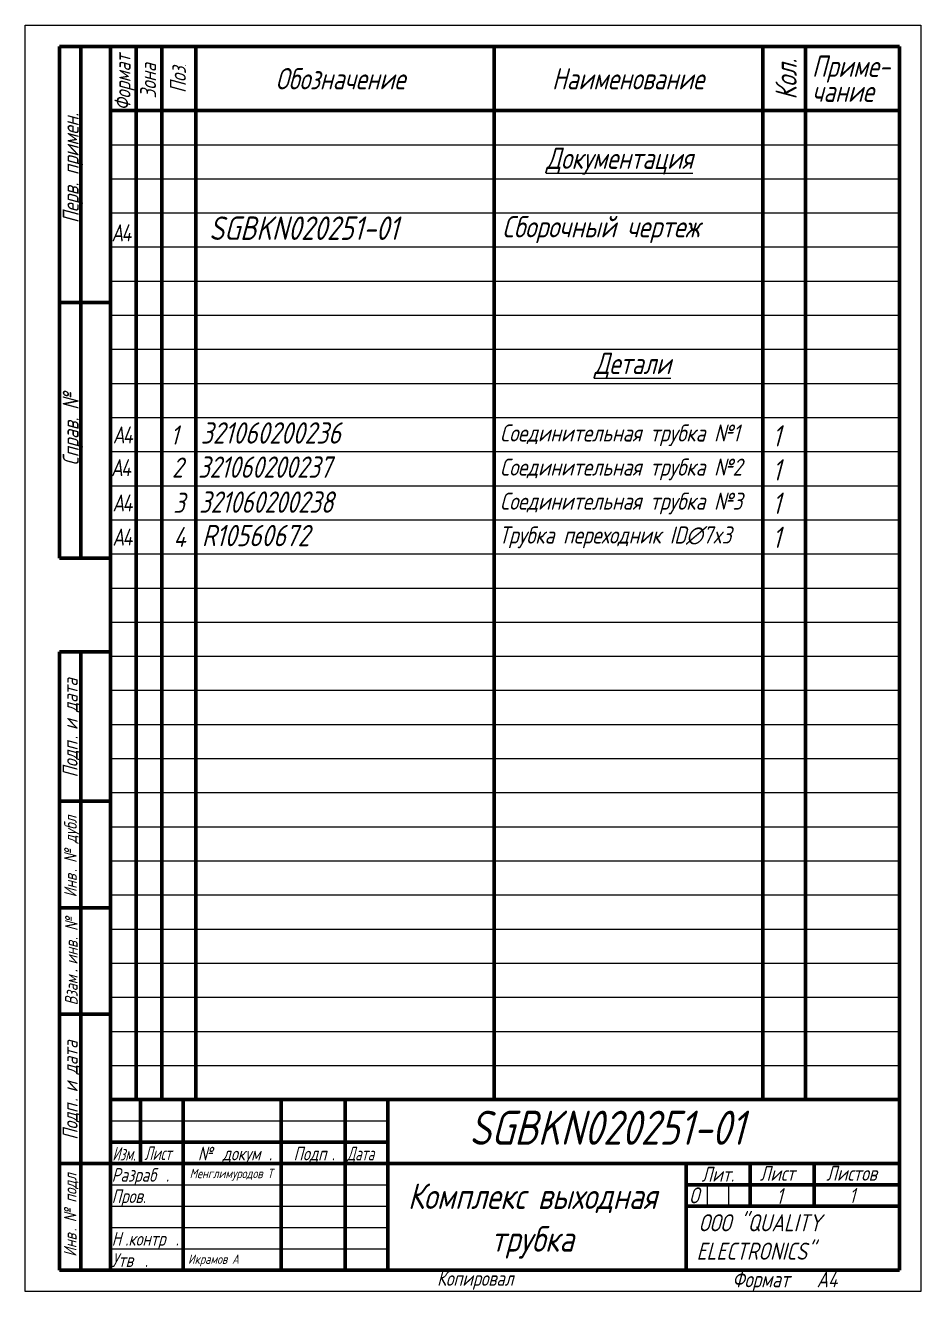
# Model space of a CAD drawing. Header units: millimetres. Extents: x 937859 to 970574, y 987894 to 996517.
# Drawn here: x 970364.4 to 970574.4, y 994232.3 to 994529.4 of the extents above; entities that cross this region are included whole.
import ezdxf

# ---------------------------------------------------------------- set-up
doc = ezdxf.new("R2010")
doc.units = ezdxf.units.MM
doc.header["$LTSCALE"] = 0.5
doc.linetypes.add('K5LT_BASIC', pattern=[0])
doc.linetypes.add('K5LT_THIN', pattern=[0])
doc.styles.add('A4x2', font='GOST_A.TTF', dxfattribs={"width": 0.955, "oblique": 15, "height": 5.5})
doc.styles.add('DPH.9S.21.02.00.000. СБ', font='GOST_A.TTF', dxfattribs={"oblique": 15, "height": 10})
doc.styles.add('KTEXTSTYLE', font='GOST_A.TTF', dxfattribs={"width": 0.96, "oblique": 15, "height": 8})
doc.styles.get("Standard").update_dxf_attribs({"font": 'GOST_A.TTF', "oblique": 15})
doc.styles.add('Table text', font='GOST_A.TTF', dxfattribs={"oblique": 15, "height": 2.8})

msp = doc.modelspace()

# ---------------------------------------------------------------- linework, layer by layer
at = {"linetype": 'K5LT_THIN', "lineweight": 18}
for p, q in [((970364.418, 994529.381), (970574.418, 994529.381)), ((970364.418, 994232.381), (970364.418, 994529.381)), ((970574.418, 994529.381), (970574.418, 994232.381)), ((970384.418, 994501.381), (970390.418, 994501.381)), ((970390.418, 994501.381), (970396.418, 994501.381)), ((970396.418, 994501.381), (970404.418, 994501.381)), ((970404.418, 994501.381), (970474.418, 994501.381)), ((970474.418, 994501.381), (970537.418, 994501.381)), ((970537.418, 994501.381), (970547.418, 994501.381)), ((970547.418, 994501.381), (970569.418, 994501.381)), ((970384.418, 994493.381), (970390.418, 994493.381)), ((970390.418, 994493.381), (970396.418, 994493.381)), ((970396.418, 994493.381), (970404.418, 994493.381)), ((970404.418, 994493.381), (970474.418, 994493.381)), ((970474.418, 994493.381), (970537.418, 994493.381)), ((970537.418, 994493.381), (970547.418, 994493.381)), ((970547.418, 994493.381), (970569.418, 994493.381)), ((970384.418, 994485.381), (970390.418, 994485.381)), ((970390.418, 994485.381), (970396.418, 994485.381)), ((970396.418, 994485.381), (970404.418, 994485.381)), ((970404.418, 994485.381), (970474.418, 994485.381)), ((970474.418, 994485.381), (970537.418, 994485.381)), ((970537.418, 994485.381), (970547.418, 994485.381)), ((970547.418, 994485.381), (970569.418, 994485.381)), ((970384.418, 994477.381), (970390.418, 994477.381)), ((970390.418, 994477.381), (970396.418, 994477.381)), ((970396.418, 994477.381), (970404.418, 994477.381)), ((970404.418, 994477.381), (970474.418, 994477.381)), ((970474.418, 994477.381), (970537.418, 994477.381)), ((970537.418, 994477.381), (970547.418, 994477.381)), ((970547.418, 994477.381), (970569.418, 994477.381)), ((970384.418, 994469.381), (970390.418, 994469.381)), ((970390.418, 994469.381), (970396.418, 994469.381)), ((970396.418, 994469.381), (970404.418, 994469.381)), ((970404.418, 994469.381), (970474.418, 994469.381)), ((970474.418, 994469.381), (970537.418, 994469.381)), ((970537.418, 994469.381), (970547.418, 994469.381)), ((970547.418, 994469.381), (970569.418, 994469.381)), ((970384.418, 994461.381), (970390.418, 994461.381)), ((970390.418, 994461.381), (970396.418, 994461.381)), ((970396.418, 994461.381), (970404.418, 994461.381)), ((970404.418, 994461.381), (970474.418, 994461.381)), ((970474.418, 994461.381), (970537.418, 994461.381)), ((970537.418, 994461.381), (970547.418, 994461.381)), ((970547.418, 994461.381), (970569.418, 994461.381)), ((970384.418, 994453.381), (970390.418, 994453.381)), ((970390.418, 994453.381), (970396.418, 994453.381)), ((970396.418, 994453.381), (970404.418, 994453.381)), ((970404.418, 994453.381), (970474.418, 994453.381)), ((970474.418, 994453.381), (970537.418, 994453.381)), ((970537.418, 994453.381), (970547.418, 994453.381)), ((970547.418, 994453.381), (970569.418, 994453.381)), ((970384.418, 994445.381), (970390.418, 994445.381)), ((970390.418, 994445.381), (970396.418, 994445.381)), ((970396.418, 994445.381), (970404.418, 994445.381)), ((970404.418, 994445.381), (970474.418, 994445.381)), ((970474.418, 994445.381), (970537.418, 994445.381)), ((970537.418, 994445.381), (970547.418, 994445.381)), ((970547.418, 994445.381), (970569.418, 994445.381)), ((970384.418, 994437.381), (970390.418, 994437.381)), ((970390.418, 994437.381), (970396.418, 994437.381)), ((970396.418, 994437.381), (970404.418, 994437.381)), ((970404.418, 994437.381), (970474.418, 994437.381)), ((970474.418, 994437.381), (970537.418, 994437.381)), ((970537.418, 994437.381), (970547.418, 994437.381)), ((970547.418, 994437.381), (970569.418, 994437.381)), ((970384.418, 994429.381), (970390.418, 994429.381)), ((970390.418, 994429.381), (970396.418, 994429.381)), ((970396.418, 994429.381), (970404.418, 994429.381)), ((970404.418, 994429.381), (970474.418, 994429.381)), ((970474.418, 994429.381), (970537.418, 994429.381)), ((970537.418, 994429.381), (970547.418, 994429.381)), ((970547.418, 994429.381), (970569.418, 994429.381)), ((970384.418, 994421.381), (970390.418, 994421.381)), ((970390.418, 994421.381), (970396.418, 994421.381)), ((970396.418, 994421.381), (970404.418, 994421.381)), ((970404.418, 994421.381), (970474.418, 994421.381)), ((970474.418, 994421.381), (970537.418, 994421.381)), ((970537.418, 994421.381), (970547.418, 994421.381)), ((970547.418, 994421.381), (970569.418, 994421.381)), ((970384.418, 994413.381), (970390.418, 994413.381)), ((970390.418, 994413.381), (970396.418, 994413.381)), ((970396.418, 994413.381), (970404.418, 994413.381)), ((970404.418, 994413.381), (970474.418, 994413.381)), ((970474.418, 994413.381), (970537.418, 994413.381)), ((970537.418, 994413.381), (970547.418, 994413.381)), ((970547.418, 994413.381), (970569.418, 994413.381)), ((970384.418, 994405.381), (970390.418, 994405.381)), ((970390.418, 994405.381), (970396.418, 994405.381)), ((970396.418, 994405.381), (970404.418, 994405.381)), ((970404.418, 994405.381), (970474.418, 994405.381)), ((970474.418, 994405.381), (970537.418, 994405.381)), ((970537.418, 994405.381), (970547.418, 994405.381)), ((970547.418, 994405.381), (970569.418, 994405.381)), ((970384.418, 994397.381), (970390.418, 994397.381)), ((970390.418, 994397.381), (970396.418, 994397.381)), ((970396.418, 994397.381), (970404.418, 994397.381)), ((970404.418, 994397.381), (970474.418, 994397.381)), ((970474.418, 994397.381), (970537.418, 994397.381)), ((970537.418, 994397.381), (970547.418, 994397.381)), ((970547.418, 994397.381), (970569.418, 994397.381)), ((970384.418, 994389.381), (970390.418, 994389.381)), ((970390.418, 994389.381), (970396.418, 994389.381)), ((970396.418, 994389.381), (970404.418, 994389.381)), ((970404.418, 994389.381), (970474.418, 994389.381)), ((970474.418, 994389.381), (970537.418, 994389.381)), ((970537.418, 994389.381), (970547.418, 994389.381)), ((970547.418, 994389.381), (970569.418, 994389.381)), ((970384.418, 994381.381), (970390.418, 994381.381)), ((970390.418, 994381.381), (970396.418, 994381.381)), ((970396.418, 994381.381), (970404.418, 994381.381)), ((970404.418, 994381.381), (970474.418, 994381.381)), ((970474.418, 994381.381), (970537.418, 994381.381)), ((970537.418, 994381.381), (970547.418, 994381.381)), ((970547.418, 994381.381), (970569.418, 994381.381)), ((970384.418, 994373.381), (970390.418, 994373.381)), ((970390.418, 994373.381), (970396.418, 994373.381)), ((970396.418, 994373.381), (970404.418, 994373.381)), ((970404.418, 994373.381), (970474.418, 994373.381)), ((970474.418, 994373.381), (970537.418, 994373.381)), ((970537.418, 994373.381), (970547.418, 994373.381)), ((970547.418, 994373.381), (970569.418, 994373.381)), ((970384.418, 994365.381), (970390.418, 994365.381)), ((970390.418, 994365.381), (970396.418, 994365.381)), ((970396.418, 994365.381), (970404.418, 994365.381)), ((970404.418, 994365.381), (970474.418, 994365.381)), ((970474.418, 994365.381), (970537.418, 994365.381)), ((970537.418, 994365.381), (970547.418, 994365.381)), ((970547.418, 994365.381), (970569.418, 994365.381)), ((970384.418, 994357.381), (970390.418, 994357.381)), ((970390.418, 994357.381), (970396.418, 994357.381)), ((970396.418, 994357.381), (970404.418, 994357.381)), ((970404.418, 994357.381), (970474.418, 994357.381)), ((970474.418, 994357.381), (970537.418, 994357.381)), ((970537.418, 994357.381), (970547.418, 994357.381)), ((970547.418, 994357.381), (970569.418, 994357.381)), ((970384.418, 994349.381), (970390.418, 994349.381)), ((970390.418, 994349.381), (970396.418, 994349.381)), ((970396.418, 994349.381), (970404.418, 994349.381)), ((970404.418, 994349.381), (970474.418, 994349.381)), ((970474.418, 994349.381), (970537.418, 994349.381)), ((970537.418, 994349.381), (970547.418, 994349.381)), ((970547.418, 994349.381), (970569.418, 994349.381)), ((970384.418, 994341.381), (970390.418, 994341.381)), ((970390.418, 994341.381), (970396.418, 994341.381)), ((970396.418, 994341.381), (970404.418, 994341.381)), ((970404.418, 994341.381), (970474.418, 994341.381)), ((970474.418, 994341.381), (970537.418, 994341.381)), ((970537.418, 994341.381), (970547.418, 994341.381)), ((970547.418, 994341.381), (970569.418, 994341.381)), ((970384.418, 994333.381), (970390.418, 994333.381)), ((970390.418, 994333.381), (970396.418, 994333.381)), ((970396.418, 994333.381), (970404.418, 994333.381)), ((970404.418, 994333.381), (970474.418, 994333.381)), ((970474.418, 994333.381), (970537.418, 994333.381)), ((970537.418, 994333.381), (970547.418, 994333.381)), ((970547.418, 994333.381), (970569.418, 994333.381)), ((970384.418, 994325.381), (970390.418, 994325.381)), ((970390.418, 994325.381), (970396.418, 994325.381)), ((970396.418, 994325.381), (970404.418, 994325.381)), ((970404.418, 994325.381), (970474.418, 994325.381)), ((970474.418, 994325.381), (970537.418, 994325.381)), ((970537.418, 994325.381), (970547.418, 994325.381)), ((970547.418, 994325.381), (970569.418, 994325.381)), ((970384.418, 994317.381), (970390.418, 994317.381)), ((970390.418, 994317.381), (970396.418, 994317.381)), ((970396.418, 994317.381), (970404.418, 994317.381)), ((970404.418, 994317.381), (970474.418, 994317.381)), ((970474.418, 994317.381), (970537.418, 994317.381)), ((970537.418, 994317.381), (970547.418, 994317.381)), ((970547.418, 994317.381), (970569.418, 994317.381)), ((970384.418, 994309.381), (970390.418, 994309.381)), ((970390.418, 994309.381), (970396.418, 994309.381)), ((970396.418, 994309.381), (970404.418, 994309.381)), ((970404.418, 994309.381), (970474.418, 994309.381)), ((970474.418, 994309.381), (970537.418, 994309.381)), ((970537.418, 994309.381), (970547.418, 994309.381)), ((970547.418, 994309.381), (970569.418, 994309.381)), ((970384.418, 994301.381), (970390.418, 994301.381)), ((970390.418, 994301.381), (970396.418, 994301.381)), ((970396.418, 994301.381), (970404.418, 994301.381)), ((970404.418, 994301.381), (970474.418, 994301.381)), ((970474.418, 994301.381), (970537.418, 994301.381)), ((970537.418, 994301.381), (970547.418, 994301.381)), ((970547.418, 994301.381), (970569.418, 994301.381)), ((970384.418, 994293.381), (970390.418, 994293.381)), ((970390.418, 994293.381), (970396.418, 994293.381)), ((970396.418, 994293.381), (970404.418, 994293.381)), ((970404.418, 994293.381), (970474.418, 994293.381)), ((970474.418, 994293.381), (970537.418, 994293.381)), ((970537.418, 994293.381), (970547.418, 994293.381)), ((970547.418, 994293.381), (970569.418, 994293.381)), ((970384.418, 994285.381), (970390.418, 994285.381)), ((970390.418, 994285.381), (970396.418, 994285.381)), ((970396.418, 994285.381), (970404.418, 994285.381)), ((970404.418, 994285.381), (970474.418, 994285.381)), ((970474.418, 994285.381), (970537.418, 994285.381)), ((970537.418, 994285.381), (970547.418, 994285.381)), ((970547.418, 994285.381), (970569.418, 994285.381)), ((970384.418, 994277.381), (970390.418, 994277.381)), ((970390.418, 994277.381), (970396.418, 994277.381)), ((970396.418, 994277.381), (970404.418, 994277.381)), ((970404.418, 994277.381), (970474.418, 994277.381)), ((970474.418, 994277.381), (970537.418, 994277.381)), ((970537.418, 994277.381), (970547.418, 994277.381)), ((970547.418, 994277.381), (970569.418, 994277.381)), ((970384.418, 994272.381), (970449.418, 994272.381)), ((970384.418, 994257.381), (970401.418, 994257.381)), ((970401.418, 994257.381), (970424.418, 994257.381)), ((970424.418, 994257.381), (970439.418, 994257.381)), ((970439.418, 994257.381), (970449.418, 994257.381)), ((970524.382, 994252.381), (970524.382, 994257.381)), ((970529.4, 994252.381), (970529.4, 994257.381)), ((970384.418, 994252.381), (970401.418, 994252.381)), ((970401.418, 994252.381), (970424.418, 994252.381)), ((970424.418, 994252.381), (970439.418, 994252.381)), ((970439.418, 994252.381), (970449.418, 994252.381)), ((970384.418, 994247.381), (970449.418, 994247.381)), ((970384.418, 994242.381), (970449.418, 994242.381)), ((970574.418, 994232.381), (970364.418, 994232.381))]:
    msp.add_line(p, q, dxfattribs=at)
at = {"linetype": 'K5LT_BASIC', "lineweight": 60}
for p, q in [((970372.418, 994404.381), (970372.418, 994524.381)), ((970384.418, 994524.381), (970372.418, 994524.381)), ((970377.418, 994404.381), (970377.418, 994524.381)), ((970384.418, 994524.381), (970569.418, 994524.381)), ((970384.418, 994237.381), (970384.418, 994524.381)), ((970390.418, 994524.381), (970390.418, 994509.381)), ((970396.418, 994524.381), (970396.418, 994509.381)), ((970404.418, 994524.381), (970404.418, 994509.381)), ((970474.418, 994524.381), (970474.418, 994509.381)), ((970537.418, 994524.381), (970537.418, 994509.381)), ((970547.418, 994524.381), (970547.418, 994509.381)), ((970569.418, 994524.381), (970569.418, 994237.381)), ((970384.418, 994509.381), (970569.418, 994509.381)), ((970390.418, 994509.381), (970390.418, 994501.381)), ((970396.418, 994509.381), (970396.418, 994501.381)), ((970404.418, 994509.381), (970404.418, 994501.381)), ((970474.418, 994509.381), (970474.418, 994501.381)), ((970537.418, 994509.381), (970537.418, 994501.381)), ((970547.418, 994509.381), (970547.418, 994501.381)), ((970390.418, 994501.381), (970390.418, 994493.381)), ((970396.418, 994501.381), (970396.418, 994493.381)), ((970404.418, 994501.381), (970404.418, 994493.381)), ((970474.418, 994501.381), (970474.418, 994493.381)), ((970537.418, 994501.381), (970537.418, 994493.381)), ((970547.418, 994501.381), (970547.418, 994493.381)), ((970390.418, 994493.381), (970390.418, 994485.381)), ((970396.418, 994493.381), (970396.418, 994485.381)), ((970404.418, 994493.381), (970404.418, 994485.381)), ((970474.418, 994493.381), (970474.418, 994485.381)), ((970537.418, 994493.381), (970537.418, 994485.381)), ((970547.418, 994493.381), (970547.418, 994485.381)), ((970390.418, 994485.381), (970390.418, 994477.381)), ((970396.418, 994485.381), (970396.418, 994477.381)), ((970404.418, 994485.381), (970404.418, 994477.381)), ((970474.418, 994485.381), (970474.418, 994477.381)), ((970537.418, 994485.381), (970537.418, 994477.381)), ((970547.418, 994485.381), (970547.418, 994477.381)), ((970390.418, 994477.381), (970390.418, 994469.381)), ((970396.418, 994477.381), (970396.418, 994469.381)), ((970404.418, 994477.381), (970404.418, 994469.381)), ((970474.418, 994477.381), (970474.418, 994469.381)), ((970537.418, 994477.381), (970537.418, 994469.381)), ((970547.418, 994477.381), (970547.418, 994469.381)), ((970390.418, 994469.381), (970390.418, 994461.381)), ((970396.418, 994469.381), (970396.418, 994461.381)), ((970404.418, 994469.381), (970404.418, 994461.381)), ((970474.418, 994469.381), (970474.418, 994461.381)), ((970537.418, 994469.381), (970537.418, 994461.381)), ((970547.418, 994469.381), (970547.418, 994461.381)), ((970384.418, 994464.381), (970372.418, 994464.381)), ((970390.418, 994461.381), (970390.418, 994453.381)), ((970396.418, 994461.381), (970396.418, 994453.381)), ((970404.418, 994461.381), (970404.418, 994453.381)), ((970474.418, 994461.381), (970474.418, 994453.381)), ((970537.418, 994461.381), (970537.418, 994453.381)), ((970547.418, 994461.381), (970547.418, 994453.381)), ((970390.418, 994453.381), (970390.418, 994445.381)), ((970396.418, 994453.381), (970396.418, 994445.381)), ((970404.418, 994453.381), (970404.418, 994445.381)), ((970474.418, 994453.381), (970474.418, 994445.381)), ((970537.418, 994453.381), (970537.418, 994445.381)), ((970547.418, 994453.381), (970547.418, 994445.381)), ((970390.418, 994445.381), (970390.418, 994437.381)), ((970396.418, 994445.381), (970396.418, 994437.381)), ((970404.418, 994445.381), (970404.418, 994437.381)), ((970474.418, 994445.381), (970474.418, 994437.381)), ((970537.418, 994445.381), (970537.418, 994437.381)), ((970547.418, 994445.381), (970547.418, 994437.381)), ((970390.418, 994437.381), (970390.418, 994429.381)), ((970396.418, 994437.381), (970396.418, 994429.381)), ((970404.418, 994437.381), (970404.418, 994429.381)), ((970474.418, 994437.381), (970474.418, 994429.381)), ((970537.418, 994437.381), (970537.418, 994429.381)), ((970547.418, 994437.381), (970547.418, 994429.381)), ((970390.418, 994429.381), (970390.418, 994421.381)), ((970396.418, 994429.381), (970396.418, 994421.381)), ((970404.418, 994429.381), (970404.418, 994421.381)), ((970474.418, 994429.381), (970474.418, 994421.381)), ((970537.418, 994429.381), (970537.418, 994421.381)), ((970547.418, 994429.381), (970547.418, 994421.381)), ((970390.418, 994421.381), (970390.418, 994413.381)), ((970396.418, 994421.381), (970396.418, 994413.381)), ((970404.418, 994421.381), (970404.418, 994413.381)), ((970474.418, 994421.381), (970474.418, 994413.381)), ((970537.418, 994421.381), (970537.418, 994413.381)), ((970547.418, 994421.381), (970547.418, 994413.381)), ((970390.418, 994413.381), (970390.418, 994405.381)), ((970396.418, 994413.381), (970396.418, 994405.381)), ((970404.418, 994413.381), (970404.418, 994405.381)), ((970474.418, 994413.381), (970474.418, 994405.381)), ((970537.418, 994413.381), (970537.418, 994405.381)), ((970547.418, 994413.381), (970547.418, 994405.381)), ((970384.418, 994404.381), (970372.418, 994404.381)), ((970390.418, 994405.381), (970390.418, 994397.381)), ((970396.418, 994405.381), (970396.418, 994397.381)), ((970404.418, 994405.381), (970404.418, 994397.381)), ((970474.418, 994405.381), (970474.418, 994397.381)), ((970537.418, 994405.381), (970537.418, 994397.381)), ((970547.418, 994405.381), (970547.418, 994397.381)), ((970390.418, 994397.381), (970390.418, 994389.381)), ((970396.418, 994397.381), (970396.418, 994389.381)), ((970404.418, 994397.381), (970404.418, 994389.381)), ((970474.418, 994397.381), (970474.418, 994389.381)), ((970537.418, 994397.381), (970537.418, 994389.381)), ((970547.418, 994397.381), (970547.418, 994389.381)), ((970390.418, 994389.381), (970390.418, 994381.381)), ((970396.418, 994389.381), (970396.418, 994381.381)), ((970404.418, 994389.381), (970404.418, 994381.381)), ((970474.418, 994389.381), (970474.418, 994381.381)), ((970537.418, 994389.381), (970537.418, 994381.381)), ((970547.418, 994389.381), (970547.418, 994381.381)), ((970372.418, 994237.381), (970372.418, 994382.381)), ((970384.418, 994382.381), (970372.418, 994382.381)), ((970377.418, 994237.381), (970377.418, 994382.381)), ((970390.418, 994381.381), (970390.418, 994373.381)), ((970396.418, 994381.381), (970396.418, 994373.381)), ((970404.418, 994381.381), (970404.418, 994373.381)), ((970474.418, 994381.381), (970474.418, 994373.381)), ((970537.418, 994381.381), (970537.418, 994373.381)), ((970547.418, 994381.381), (970547.418, 994373.381)), ((970390.418, 994373.381), (970390.418, 994365.381)), ((970396.418, 994373.381), (970396.418, 994365.381)), ((970404.418, 994373.381), (970404.418, 994365.381)), ((970474.418, 994373.381), (970474.418, 994365.381)), ((970537.418, 994373.381), (970537.418, 994365.381)), ((970547.418, 994373.381), (970547.418, 994365.381)), ((970390.418, 994365.381), (970390.418, 994357.381)), ((970396.418, 994365.381), (970396.418, 994357.381)), ((970404.418, 994365.381), (970404.418, 994357.381)), ((970474.418, 994365.381), (970474.418, 994357.381)), ((970537.418, 994365.381), (970537.418, 994357.381)), ((970547.418, 994365.381), (970547.418, 994357.381)), ((970390.418, 994357.381), (970390.418, 994349.381)), ((970396.418, 994357.381), (970396.418, 994349.381)), ((970404.418, 994357.381), (970404.418, 994349.381)), ((970474.418, 994357.381), (970474.418, 994349.381)), ((970537.418, 994357.381), (970537.418, 994349.381)), ((970547.418, 994357.381), (970547.418, 994349.381)), ((970384.418, 994347.381), (970372.418, 994347.381)), ((970390.418, 994349.381), (970390.418, 994341.381)), ((970396.418, 994349.381), (970396.418, 994341.381)), ((970404.418, 994349.381), (970404.418, 994341.381)), ((970474.418, 994349.381), (970474.418, 994341.381)), ((970537.418, 994349.381), (970537.418, 994341.381)), ((970547.418, 994349.381), (970547.418, 994341.381)), ((970390.418, 994341.381), (970390.418, 994333.381)), ((970396.418, 994341.381), (970396.418, 994333.381)), ((970404.418, 994341.381), (970404.418, 994333.381)), ((970474.418, 994341.381), (970474.418, 994333.381)), ((970537.418, 994341.381), (970537.418, 994333.381)), ((970547.418, 994341.381), (970547.418, 994333.381)), ((970390.418, 994333.381), (970390.418, 994325.381)), ((970396.418, 994333.381), (970396.418, 994325.381)), ((970404.418, 994333.381), (970404.418, 994325.381)), ((970474.418, 994333.381), (970474.418, 994325.381)), ((970537.418, 994333.381), (970537.418, 994325.381)), ((970547.418, 994333.381), (970547.418, 994325.381)), ((970390.418, 994325.381), (970390.418, 994317.381)), ((970396.418, 994325.381), (970396.418, 994317.381)), ((970404.418, 994325.381), (970404.418, 994317.381)), ((970474.418, 994325.381), (970474.418, 994317.381)), ((970537.418, 994325.381), (970537.418, 994317.381)), ((970547.418, 994325.381), (970547.418, 994317.381)), ((970384.418, 994322.381), (970372.418, 994322.381)), ((970390.418, 994317.381), (970390.418, 994309.381)), ((970396.418, 994317.381), (970396.418, 994309.381)), ((970404.418, 994317.381), (970404.418, 994309.381)), ((970474.418, 994317.381), (970474.418, 994309.381)), ((970537.418, 994317.381), (970537.418, 994309.381)), ((970547.418, 994317.381), (970547.418, 994309.381)), ((970390.418, 994309.381), (970390.418, 994301.381)), ((970396.418, 994309.381), (970396.418, 994301.381)), ((970404.418, 994309.381), (970404.418, 994301.381)), ((970474.418, 994309.381), (970474.418, 994301.381)), ((970537.418, 994309.381), (970537.418, 994301.381)), ((970547.418, 994309.381), (970547.418, 994301.381)), ((970390.418, 994301.381), (970390.418, 994293.381)), ((970396.418, 994301.381), (970396.418, 994293.381)), ((970404.418, 994301.381), (970404.418, 994293.381)), ((970474.418, 994301.381), (970474.418, 994293.381)), ((970537.418, 994301.381), (970537.418, 994293.381)), ((970547.418, 994301.381), (970547.418, 994293.381)), ((970384.418, 994297.381), (970372.418, 994297.381)), ((970390.418, 994293.381), (970390.418, 994285.381)), ((970396.418, 994293.381), (970396.418, 994285.381)), ((970404.418, 994293.381), (970404.418, 994285.381)), ((970474.418, 994293.381), (970474.418, 994285.381)), ((970537.418, 994293.381), (970537.418, 994285.381)), ((970547.418, 994293.381), (970547.418, 994285.381)), ((970390.418, 994285.381), (970390.418, 994277.381)), ((970396.418, 994285.381), (970396.418, 994277.381)), ((970404.418, 994285.381), (970404.418, 994277.381)), ((970474.418, 994285.381), (970474.418, 994277.381)), ((970537.418, 994285.381), (970537.418, 994277.381)), ((970547.418, 994285.381), (970547.418, 994277.381)), ((970384.418, 994277.381), (970569.418, 994277.381)), ((970384.418, 994237.381), (970384.418, 994277.381)), ((970391.418, 994262.381), (970391.418, 994277.381)), ((970401.418, 994252.381), (970401.418, 994277.381)), ((970424.418, 994252.381), (970424.418, 994277.381)), ((970439.418, 994252.381), (970439.418, 994277.381)), ((970449.418, 994237.381), (970449.418, 994277.381)), ((970384.418, 994267.381), (970391.418, 994267.381)), ((970391.418, 994267.381), (970401.418, 994267.381)), ((970401.418, 994267.381), (970424.418, 994267.381)), ((970424.418, 994267.381), (970439.418, 994267.381)), ((970439.418, 994267.381), (970449.418, 994267.381)), ((970384.418, 994262.381), (970372.418, 994262.381)), ((970384.418, 994262.381), (970391.418, 994262.381)), ((970391.418, 994262.381), (970401.418, 994262.381)), ((970401.418, 994262.381), (970424.418, 994262.381)), ((970424.418, 994262.381), (970439.418, 994262.381)), ((970439.418, 994262.381), (970449.418, 994262.381)), ((970449.418, 994262.381), (970569.418, 994262.381)), ((970519.418, 994237.381), (970519.418, 994262.381)), ((970534.418, 994252.381), (970534.418, 994262.381)), ((970549.418, 994252.381), (970549.418, 994262.381)), ((970519.418, 994257.381), (970534.418, 994257.381)), ((970534.418, 994257.381), (970569.418, 994257.381)), ((970401.418, 994237.381), (970401.418, 994252.381)), ((970424.418, 994237.381), (970424.418, 994252.381)), ((970439.418, 994237.381), (970439.418, 994252.381)), ((970519.418, 994252.381), (970524.382, 994252.381)), ((970524.382, 994252.381), (970529.4, 994252.381)), ((970529.4, 994252.381), (970534.418, 994252.381)), ((970534.418, 994252.381), (970549.418, 994252.381)), ((970549.418, 994252.381), (970569.418, 994252.381)), ((970384.418, 994237.381), (970372.418, 994237.381)), ((970569.418, 994237.381), (970384.418, 994237.381))]:
    msp.add_line(p, q, dxfattribs=at)

# ---------------------------------------------------------------- texts
at = {"style": 'KTEXTSTYLE', "oblique": 15, "width": 0.965}
for s, height, p in [('и дата', 3.5, (970376.694, 994364.082)), ('Подп', 3.5, (970376.694, 994352.937)), ('. ', 3.5, (970376.694, 994361.842)), ('дубл', 2.975, (970376.488, 994337.483)), ('. № ', 2.975, (970376.488, 994330.734)), ('Инв', 2.975, (970376.488, 994324.799)), ('. №', 2.975, (970376.694, 994314.774)), ('инв', 2.975, (970376.694, 994309.052)), ('Взам', 2.975, (970376.694, 994299.476)), ('. ', 3.5, (970376.694, 994307.148)), ('и дата', 3.5, (970376.694, 994279.082)), ('Подп', 3.5, (970376.694, 994267.937)), ('. ', 3.5, (970376.694, 994276.842)), ('подл', 2.975, (970376.434, 994253.177)), ('. № ', 2.975, (970376.434, 994246.428)), ('Инв', 2.975, (970376.434, 994240.493))]:
    msp.add_text(s, height=height, rotation=90, dxfattribs=at).set_placement(p)
at = {"style": 'KTEXTSTYLE', "oblique": 15}
for s, height, width, p in [('Изм', 3.2, 0.797, (970384.828, 994263.07)), ('Лист', 3.2, 0.816, (970392.339, 994263.171)), ('№ ', 3.2, 0.965, (970404.898, 994263.106)), ('докум', 3.2, 0.965, (970410.664, 994263.106)), ('Подп', 3.2, 0.965, (970427.324, 994263.106)), ('Дата', 3.2, 0.816, (970439.878, 994263.103)), ('Разраб', 3.2, 0.965, (970384.676, 994258.106)), ('.', 3.5, 0.797, (970389.63, 994262.99)), ('.', 3.5, 0.965, (970421.501, 994263.106)), ('.', 3.5, 0.965, (970436.229, 994263.106)), ('.', 3.5, 0.965, (970397.324, 994258.106)), ('Пров.', 3.2, 0.965, (970384.676, 994253.106)), ('Н', 3.2, 0.965, (970384.676, 994243.106)), ('.', 3.5, 0.965, (970387.788, 994243.106)), ('контр', 3.2, 0.965, (970388.579, 994243.106)), ('.', 3.5, 0.965, (970399.63, 994243.106)), ('Утв', 3.2, 0.965, (970384.676, 994238.106)), ('.', 3.5, 0.965, (970392.375, 994238.106)), ('Копировал', 3.5, 0.965, (970460.973, 994233.68))]:
    msp.add_text(s, height=height, dxfattribs=dict(at, width=width)).set_placement(p)
at = {"attachment_point": 1, "rotation": 90}
for s, insert, char_height, width, style in [('{\\Q15;\\W0.946;Формат}', (970385.341, 994509.381), 3.75, 18.11023, 'KTEXTSTYLE'), ('{\\Q15;\\W0.965;Зона}', (970391.341, 994512.228), 3.75, 11.55308, 'KTEXTSTYLE'), ('{\\W0.965;Кол.}', (970540.341, 994511.945), 5, 11.65432, 'DPH.9S.21.02.00.000. СБ'), ('{\\Q15;\\W0.965;Перв. примен.}', (970373.191, 994482.991), 3.75, 29.12715, 'KTEXTSTYLE'), ('{\\Q15;\\W0.965;Справ. №}', (970373.191, 994426.105), 3.75, 22.57499, 'KTEXTSTYLE')]:
    msp.add_mtext(s, dxfattribs=dict(at, insert=insert, char_height=char_height, width=width, style=style))
at = {"attachment_point": 1}
for s, insert, char_height, width, style in [('{\\W0.965;Приме-}', (970548.918, 994522.28), 5, 22.7006, 'DPH.9S.21.02.00.000. СБ'), ('{\\W0.965;Обозначение}', (970423.096, 994519.348), 5, 26.3873, 'DPH.9S.21.02.00.000. СБ'), ('{\\W0.965;Наименование}', (970487.942, 994519.348), 5, 24.70682, 'DPH.9S.21.02.00.000. СБ'), ('{\\W0.965;чание}', (970548.918, 994516.416), 5, 11.65432, 'DPH.9S.21.02.00.000. СБ'), ('{\\W0.965;\\LДокументация}', (970486.546, 994500.705), 5, 27.23045, 'KTEXTSTYLE'), ('{\\Q15;\\W0.965;\\LДетали}', (970497.87, 994452.57), 5, 17.17908, 'KTEXTSTYLE'), ('{\\W0.965;О}', (970520.125, 994256.782), 3.75, 3.77276, 'KTEXTSTYLE'), ('{\\Q15;\\W0.965;1}', (970540.54, 994256.608), 3.75, 3.77276, 'KTEXTSTYLE'), ('{\\Q15;\\W0.965;Формат}', (970530.206, 994237.076), 3.75, 11.09205, 'KTEXTSTYLE'), ('{\\Q15;\\W0.965;A4}', (970550.03, 994237.081), 3.75, 10.38173, 'KTEXTSTYLE')]:
    msp.add_mtext(s, dxfattribs=dict(at, insert=insert, char_height=char_height, width=width, style=style))
at = {"insert": (970398.341, 994513.501), "char_height": 2.5, "attachment_point": 1, "rotation": 90, "style": 'KTEXTSTYLE'}
msp.add_mtext('{\\H1.5x;\\Q15;\\W0.965;Поз\\H0.46667x;.}', dxfattribs=at)
at = {"color": 0, "attachment_point": 1}
for s, insert, char_height, width, style in [('{\\W1;\\C256;SGBKN020251-01 }', (970407.526, 994484.542), 5.5, 45.7411, 'A4x2'), ('321060200237', (970404.922, 994428.239), 5, 38.63664, 'A4x2'), ('321060200238', (970405.168, 994420.034), 5, 34.74434, 'A4x2'), ('{\\Q15;\\W1;\\C256;SGBKN020251-01 }', (970468.528, 994274.761), 8, 645.89143, 'KTEXTSTYLE')]:
    msp.add_mtext(s, dxfattribs=dict(at, insert=insert, char_height=char_height, width=width, style=style))
at = {"lineweight": 25, "attachment_point": 1}
for s, width, heights, insert, char_height in [('Сборочный чертеж', 81.62791, [28.458], (970476.266, 994484.634), 5), ('\\pxqc;Комплекс выходная трубка ', 74.97692, [0], (970445.843, 994257.702), 6)]:
    msp.add_mtext_dynamic_manual_height_columns(s, width=width, gutter_width=63.951, heights=heights, dxfattribs=dict(at, insert=insert, char_height=char_height))
at = {"lineweight": 15, "attachment_point": 1, "style": 'KTEXTSTYLE'}
for s, insert, char_height in [('{\\Q9;\\W0.965;\\T0.75;А4}', (970384.642, 994482.699), 4), ('{\\H2x;\\Q15;\\W0.965;1}', (970539.631, 994435.586), 2.5), ('{\\Q9;\\W0.965;\\T0.75;А4}', (970384.543, 994427.614), 4), ('{\\H2x;\\Q15;\\W0.965;1}', (970539.631, 994427.586), 2.5), ('{\\Q9;\\W0.965;\\T0.75;А4}', (970384.883, 994419.333), 4), ('{\\H2x;\\Q15;\\W0.965;1}', (970539.631, 994419.76), 2.5), ('{\\Q9;\\W0.965;\\T0.75;А4}', (970384.883, 994411.333), 4), ('{\\H2x;\\Q15;\\W0.965;1}', (970539.631, 994411.76), 2.5)]:
    msp.add_mtext(s, dxfattribs=dict(at, insert=insert, char_height=char_height))
at = {"attachment_point": 1, "style": 'Table text'}
for s, width, insert, char_height in [('321060200236', 76.00186, (970405.556, 994436.253), 5), ('1', 1.97506, (970398.472, 994435.518), 4.5)]:
    msp.add_mtext_dynamic_manual_height_columns(s, width=width, gutter_width=6.965, heights=[0], dxfattribs=dict(at, insert=insert, char_height=char_height))
at = {"attachment_point": 1, "style": 'KTEXTSTYLE'}
for s, insert, char_height in [('{\\Q9;\\W0.965;\\T0.75;А4}', (970384.96, 994435.289), 4), ('\\H3.5;\\W0.965;\\Q15;\\Q15;Лит.', (970523.028, 994261.608), 2.5), ('\\H3.5;\\W0.965;\\Q15;\\Q15;Лист', (970536.693, 994261.809), 2.5), ('\\H3.5;\\W0.965;\\Q15;\\Q15;Листов', (970552.298, 994261.835), 2.5), ('{\\H1.4x;\\Q15;\\W0.965;1}', (970557.669, 994256.608), 2.5)]:
    msp.add_mtext(s, dxfattribs=dict(at, insert=insert, char_height=char_height))
at = {"char_height": 4, "attachment_point": 1}
for s, insert, width in [('Соединительная трубка №1', (970475.759, 994435.748), 92.02712), ('Соединительная трубка №2', (970475.759, 994427.748), 92.02712), ('Соединительная трубка №3', (970475.759, 994419.748), 92.02712), ('Трубка переходник ID∅7x3', (970475.518, 994411.811), 72.30761), ('\\pxqc; ООО "QUALITY ELECTRONICS"', (970514.557, 994250.471), 42.33561)]:
    msp.add_mtext(s, dxfattribs=dict(at, insert=insert, width=width))
at = {"lineweight": 15, "char_height": 4.7, "attachment_point": 1, "style": 'Table text'}
for s, insert in [('2', (970398.794, 994428)), ('3', (970399.134, 994419.719)), ('4', (970399.134, 994411.719))]:
    msp.add_mtext_dynamic_manual_height_columns(s, width=6.33055, gutter_width=22.323, heights=[0], dxfattribs=dict(at, insert=insert))
at = {"attachment_point": 1}
for s, width, gutter_width, insert, char_height in [('R10560672', 127.04654, 0.277, (970405.828, 994412.188), 5), ('Менглимуродов Т', 26.60953, 0.535, (970402.961, 994261.131), 2.2), ('Икрамов А', 27.42805, 0.535, (970402.582, 994241.033), 2.2)]:
    msp.add_mtext_dynamic_manual_height_columns(s, width=width, gutter_width=gutter_width, heights=[0], dxfattribs=dict(at, insert=insert, char_height=char_height))

doc.saveas('drawing.dxf')
